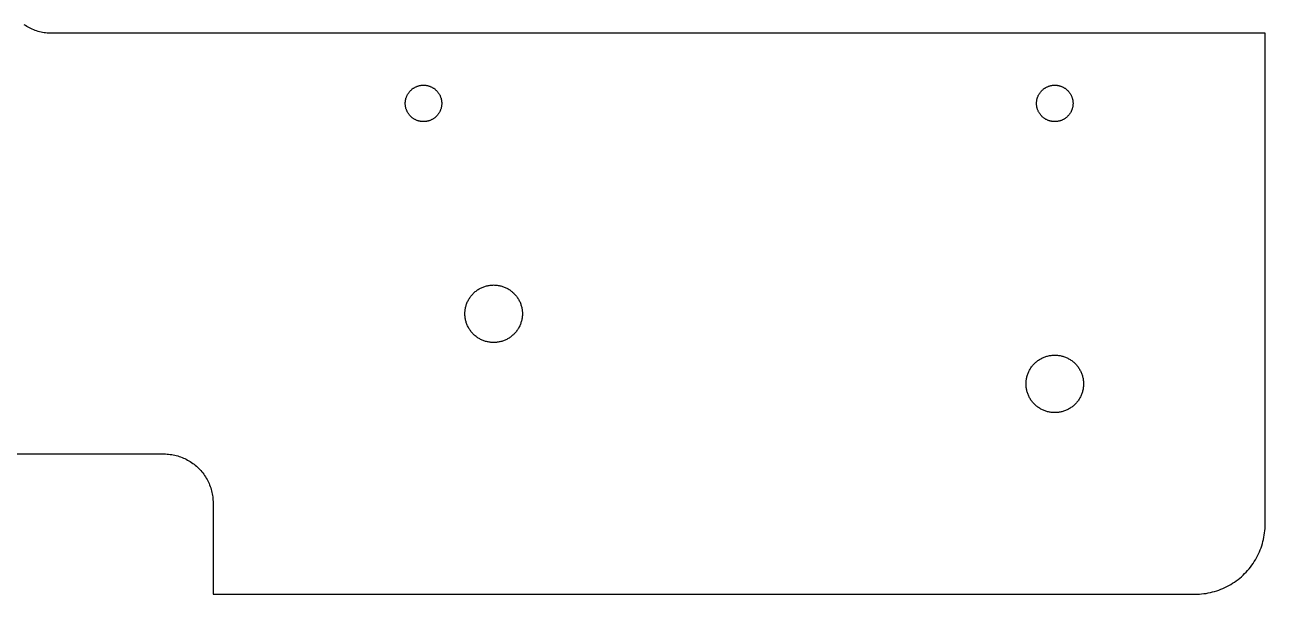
# Model space of a CAD drawing. Header units: metres. Extents: x 0 to 600, y 0 to 150.
# Drawn here: x 423.2 to 600, y 0 to 81.2 of the extents above; entities that cross this region are included whole.
import ezdxf

# ---------------------------------------------------------------- set-up
doc = ezdxf.new("R2010")
doc.units = ezdxf.units.M

msp = doc.modelspace()

# ---------------------------------------------------------------- linework, layer by layer
for p, q in [((423.249, 81.0897), (423.065, 81.2104)), ((423.437, 80.9748), (423.249, 81.0897)), ((423.628, 80.8659), (423.437, 80.9748)), ((423.822, 80.763), (423.628, 80.8659)), ((424.02, 80.6662), (423.822, 80.763)), ((424.22, 80.5757), (424.02, 80.6662)), ((424.423, 80.4916), (424.22, 80.5757)), ((424.629, 80.4138), (424.423, 80.4916)), ((424.837, 80.3426), (424.629, 80.4138)), ((425.047, 80.278), (424.837, 80.3426)), ((425.259, 80.2199), (425.047, 80.278)), ((425.473, 80.1686), (425.259, 80.2199)), ((425.688, 80.124), (425.473, 80.1686)), ((425.905, 80.0862), (425.688, 80.124)), ((426.123, 80.0552), (425.905, 80.0862)), ((426.341, 80.0311), (426.123, 80.0552)), ((426.56, 80.0138), (426.341, 80.0311)), ((426.78, 80.0035), (426.56, 80.0138)), ((427, 80), (426.78, 80.0035)), ((600, 80), (427, 80)), ((600, 10), (600, 80)), ((479.275, 72.4967), (479.353, 72.5183)), ((479.353, 72.5183), (479.433, 72.5374)), ((479.433, 72.5374), (479.513, 72.5539)), ((479.513, 72.5539), (479.593, 72.568)), ((479.593, 72.568), (479.674, 72.5795)), ((479.674, 72.5795), (479.755, 72.5885)), ((479.755, 72.5885), (479.837, 72.5949)), ((479.837, 72.5949), (479.918, 72.5987)), ((479.918, 72.5987), (480, 72.6)), ((480, 72.6), (480.082, 72.5987)), ((480.082, 72.5987), (480.163, 72.5949)), ((480.163, 72.5949), (480.245, 72.5885)), ((480.245, 72.5885), (480.326, 72.5795)), ((480.326, 72.5795), (480.407, 72.568)), ((480.407, 72.568), (480.487, 72.5539)), ((480.487, 72.5539), (480.567, 72.5374)), ((480.567, 72.5374), (480.647, 72.5183)), ((480.647, 72.5183), (480.725, 72.4967)), ((569.275, 72.4967), (569.353, 72.5183)), ((569.353, 72.5183), (569.433, 72.5374)), ((569.433, 72.5374), (569.513, 72.5539)), ((569.513, 72.5539), (569.593, 72.568)), ((569.593, 72.568), (569.674, 72.5795)), ((569.674, 72.5795), (569.755, 72.5885)), ((569.755, 72.5885), (569.837, 72.5949)), ((569.837, 72.5949), (569.918, 72.5987)), ((569.918, 72.5987), (570, 72.6)), ((570, 72.6), (570.082, 72.5987)), ((570.082, 72.5987), (570.163, 72.5949)), ((570.163, 72.5949), (570.245, 72.5885)), ((570.245, 72.5885), (570.326, 72.5795)), ((570.326, 72.5795), (570.407, 72.568)), ((570.407, 72.568), (570.487, 72.5539)), ((570.487, 72.5539), (570.567, 72.5374)), ((570.567, 72.5374), (570.647, 72.5183)), ((570.647, 72.5183), (570.725, 72.4967)), ((477.503, 70.7254), (477.527, 70.8034)), ((477.527, 70.8034), (477.554, 70.8807)), ((477.554, 70.8807), (477.583, 70.9571)), ((477.583, 70.9571), (477.614, 71.0326)), ((477.614, 71.0326), (477.647, 71.107)), ((477.647, 71.107), (477.683, 71.1804)), ((477.683, 71.1804), (477.722, 71.2525)), ((477.722, 71.2525), (477.762, 71.3235)), ((477.762, 71.3235), (477.805, 71.3931)), ((477.805, 71.3931), (477.85, 71.4614)), ((477.85, 71.4614), (477.897, 71.5282)), ((477.897, 71.5282), (477.946, 71.5936)), ((477.946, 71.5936), (477.997, 71.6573)), ((477.997, 71.6573), (478.05, 71.7194)), ((478.05, 71.7194), (478.105, 71.7798)), ((478.105, 71.7798), (478.162, 71.8385)), ((478.162, 71.8385), (478.22, 71.8953)), ((478.22, 71.8953), (478.281, 71.9503)), ((478.281, 71.9503), (478.343, 72.0033)), ((478.343, 72.0033), (478.406, 72.0544)), ((478.406, 72.0544), (478.472, 72.1034)), ((478.472, 72.1034), (478.539, 72.1504)), ((478.539, 72.1504), (478.607, 72.1953)), ((478.607, 72.1953), (478.676, 72.2379)), ((478.676, 72.2379), (478.747, 72.2784)), ((478.747, 72.2784), (478.82, 72.3166)), ((478.82, 72.3166), (478.893, 72.3525)), ((478.893, 72.3525), (478.967, 72.3862)), ((478.967, 72.3862), (479.043, 72.4174)), ((479.043, 72.4174), (479.119, 72.4463)), ((479.119, 72.4463), (479.197, 72.4727)), ((479.197, 72.4727), (479.275, 72.4967)), ((480.725, 72.4967), (480.803, 72.4727)), ((480.803, 72.4727), (480.881, 72.4463)), ((480.881, 72.4463), (480.957, 72.4174)), ((480.957, 72.4174), (481.033, 72.3862)), ((481.033, 72.3862), (481.107, 72.3525)), ((481.107, 72.3525), (481.18, 72.3166)), ((481.18, 72.3166), (481.253, 72.2784)), ((481.253, 72.2784), (481.324, 72.2379)), ((481.324, 72.2379), (481.393, 72.1953)), ((481.393, 72.1953), (481.461, 72.1504)), ((481.461, 72.1504), (481.528, 72.1034)), ((481.528, 72.1034), (481.594, 72.0544)), ((481.594, 72.0544), (481.657, 72.0033)), ((481.657, 72.0033), (481.719, 71.9503)), ((481.719, 71.9503), (481.78, 71.8953)), ((481.78, 71.8953), (481.838, 71.8385)), ((481.838, 71.8385), (481.895, 71.7798)), ((481.895, 71.7798), (481.95, 71.7194)), ((481.95, 71.7194), (482.003, 71.6573)), ((482.003, 71.6573), (482.054, 71.5936)), ((482.054, 71.5936), (482.103, 71.5282)), ((482.103, 71.5282), (482.15, 71.4614)), ((482.15, 71.4614), (482.195, 71.3931)), ((482.195, 71.3931), (482.238, 71.3235)), ((482.238, 71.3235), (482.278, 71.2525)), ((482.278, 71.2525), (482.317, 71.1804)), ((482.317, 71.1804), (482.353, 71.107)), ((482.353, 71.107), (482.386, 71.0326)), ((482.386, 71.0326), (482.417, 70.9571)), ((482.417, 70.9571), (482.446, 70.8807)), ((482.446, 70.8807), (482.473, 70.8034)), ((482.473, 70.8034), (482.497, 70.7254)), ((567.503, 70.7254), (567.527, 70.8034)), ((567.527, 70.8034), (567.554, 70.8807)), ((567.554, 70.8807), (567.583, 70.9571)), ((567.583, 70.9571), (567.614, 71.0326)), ((567.614, 71.0326), (567.647, 71.107)), ((567.647, 71.107), (567.683, 71.1804)), ((567.683, 71.1804), (567.722, 71.2525)), ((567.722, 71.2525), (567.762, 71.3235)), ((567.762, 71.3235), (567.805, 71.3931)), ((567.805, 71.3931), (567.85, 71.4614)), ((567.85, 71.4614), (567.897, 71.5282)), ((567.897, 71.5282), (567.946, 71.5936)), ((567.946, 71.5936), (567.997, 71.6573)), ((567.997, 71.6573), (568.05, 71.7194)), ((568.05, 71.7194), (568.105, 71.7798)), ((568.105, 71.7798), (568.162, 71.8385)), ((568.162, 71.8385), (568.22, 71.8953)), ((568.22, 71.8953), (568.281, 71.9503)), ((568.281, 71.9503), (568.343, 72.0033)), ((568.343, 72.0033), (568.406, 72.0544)), ((568.406, 72.0544), (568.472, 72.1034)), ((568.472, 72.1034), (568.539, 72.1504)), ((568.539, 72.1504), (568.607, 72.1953)), ((568.607, 72.1953), (568.676, 72.2379)), ((568.676, 72.2379), (568.747, 72.2784)), ((568.747, 72.2784), (568.82, 72.3166)), ((568.82, 72.3166), (568.893, 72.3525)), ((568.893, 72.3525), (568.967, 72.3862)), ((568.967, 72.3862), (569.043, 72.4174)), ((569.043, 72.4174), (569.119, 72.4463)), ((569.119, 72.4463), (569.197, 72.4727)), ((569.197, 72.4727), (569.275, 72.4967)), ((570.725, 72.4967), (570.803, 72.4727)), ((570.803, 72.4727), (570.881, 72.4463)), ((570.881, 72.4463), (570.957, 72.4174)), ((570.957, 72.4174), (571.033, 72.3862)), ((571.033, 72.3862), (571.107, 72.3525)), ((571.107, 72.3525), (571.18, 72.3166)), ((571.18, 72.3166), (571.253, 72.2784)), ((571.253, 72.2784), (571.324, 72.2379)), ((571.324, 72.2379), (571.393, 72.1953)), ((571.393, 72.1953), (571.461, 72.1504)), ((571.461, 72.1504), (571.528, 72.1034)), ((571.528, 72.1034), (571.594, 72.0544)), ((571.594, 72.0544), (571.657, 72.0033)), ((571.657, 72.0033), (571.719, 71.9503)), ((571.719, 71.9503), (571.78, 71.8953)), ((571.78, 71.8953), (571.838, 71.8385)), ((571.838, 71.8385), (571.895, 71.7798)), ((571.895, 71.7798), (571.95, 71.7194)), ((571.95, 71.7194), (572.003, 71.6573)), ((572.003, 71.6573), (572.054, 71.5936)), ((572.054, 71.5936), (572.103, 71.5282)), ((572.103, 71.5282), (572.15, 71.4614)), ((572.15, 71.4614), (572.195, 71.3931)), ((572.195, 71.3931), (572.238, 71.3235)), ((572.238, 71.3235), (572.278, 71.2525)), ((572.278, 71.2525), (572.317, 71.1804)), ((572.317, 71.1804), (572.353, 71.107)), ((572.353, 71.107), (572.386, 71.0326)), ((572.386, 71.0326), (572.417, 70.9571)), ((572.417, 70.9571), (572.446, 70.8807)), ((572.446, 70.8807), (572.473, 70.8034)), ((572.473, 70.8034), (572.497, 70.7254)), ((477.4, 70), (477.401, 70.0817)), ((477.401, 69.9183), (477.4, 70)), ((477.401, 70.0817), (477.405, 70.1633)), ((477.405, 69.8367), (477.401, 69.9183)), ((477.405, 70.1633), (477.412, 70.2447)), ((477.412, 69.7553), (477.405, 69.8367)), ((477.412, 70.2447), (477.421, 70.3259)), ((477.421, 69.6741), (477.412, 69.7553)), ((477.421, 70.3259), (477.432, 70.4067)), ((477.432, 69.5933), (477.421, 69.6741)), ((477.432, 70.4067), (477.446, 70.4872)), ((477.446, 69.5128), (477.432, 69.5933)), ((477.446, 70.4872), (477.463, 70.5672)), ((477.463, 69.4328), (477.446, 69.5128)), ((477.463, 70.5672), (477.482, 70.6466)), ((477.482, 69.3534), (477.463, 69.4328)), ((477.482, 70.6466), (477.503, 70.7254)), ((477.503, 69.2746), (477.482, 69.3534)), ((477.527, 69.1965), (477.503, 69.2746)), ((477.554, 69.1193), (477.527, 69.1965)), ((477.583, 69.0429), (477.554, 69.1193)), ((477.614, 68.9674), (477.583, 69.0429)), ((482.417, 69.0429), (482.386, 68.9674)), ((482.446, 69.1193), (482.417, 69.0429)), ((482.473, 69.1965), (482.446, 69.1193)), ((482.497, 69.2746), (482.473, 69.1965)), ((482.497, 70.7254), (482.518, 70.6466)), ((482.518, 69.3534), (482.497, 69.2746)), ((482.518, 70.6466), (482.537, 70.5672)), ((482.537, 69.4328), (482.518, 69.3534)), ((482.537, 70.5672), (482.554, 70.4872)), ((482.554, 69.5128), (482.537, 69.4328)), ((482.554, 70.4872), (482.568, 70.4067)), ((482.568, 69.5933), (482.554, 69.5128)), ((482.568, 70.4067), (482.579, 70.3259)), ((482.579, 69.6741), (482.568, 69.5933)), ((482.579, 70.3259), (482.588, 70.2447)), ((482.588, 69.7553), (482.579, 69.6741)), ((482.588, 70.2447), (482.595, 70.1633)), ((482.595, 69.8367), (482.588, 69.7553)), ((482.595, 70.1633), (482.599, 70.0817)), ((482.599, 69.9183), (482.595, 69.8367)), ((482.599, 70.0817), (482.6, 70)), ((482.6, 70), (482.599, 69.9183)), ((567.4, 70), (567.401, 70.0817)), ((567.401, 69.9183), (567.4, 70)), ((567.401, 70.0817), (567.405, 70.1633)), ((567.405, 69.8367), (567.401, 69.9183)), ((567.405, 70.1633), (567.412, 70.2447)), ((567.412, 69.7553), (567.405, 69.8367)), ((567.412, 70.2447), (567.421, 70.3259)), ((567.421, 69.6741), (567.412, 69.7553)), ((567.421, 70.3259), (567.432, 70.4067)), ((567.432, 69.5933), (567.421, 69.6741)), ((567.432, 70.4067), (567.446, 70.4872)), ((567.446, 69.5128), (567.432, 69.5933)), ((567.446, 70.4872), (567.463, 70.5672)), ((567.463, 69.4328), (567.446, 69.5128)), ((567.463, 70.5672), (567.482, 70.6466)), ((567.482, 69.3534), (567.463, 69.4328)), ((567.482, 70.6466), (567.503, 70.7254)), ((567.503, 69.2746), (567.482, 69.3534)), ((567.527, 69.1965), (567.503, 69.2746)), ((567.554, 69.1193), (567.527, 69.1965)), ((567.583, 69.0429), (567.554, 69.1193)), ((567.614, 68.9674), (567.583, 69.0429)), ((572.417, 69.0429), (572.386, 68.9674)), ((572.446, 69.1193), (572.417, 69.0429)), ((572.473, 69.1965), (572.446, 69.1193)), ((572.497, 69.2746), (572.473, 69.1965)), ((572.497, 70.7254), (572.518, 70.6466)), ((572.518, 69.3534), (572.497, 69.2746)), ((572.518, 70.6466), (572.537, 70.5672)), ((572.537, 69.4328), (572.518, 69.3534)), ((572.537, 70.5672), (572.554, 70.4872)), ((572.554, 69.5128), (572.537, 69.4328)), ((572.554, 70.4872), (572.568, 70.4067)), ((572.568, 69.5933), (572.554, 69.5128)), ((572.568, 70.4067), (572.579, 70.3259)), ((572.579, 69.6741), (572.568, 69.5933)), ((572.579, 70.3259), (572.588, 70.2447)), ((572.588, 69.7553), (572.579, 69.6741)), ((572.588, 70.2447), (572.595, 70.1633)), ((572.595, 69.8367), (572.588, 69.7553)), ((572.595, 70.1633), (572.599, 70.0817)), ((572.599, 69.9183), (572.595, 69.8367)), ((572.599, 70.0817), (572.6, 70)), ((572.6, 70), (572.599, 69.9183)), ((477.647, 68.893), (477.614, 68.9674)), ((477.683, 68.8196), (477.647, 68.893)), ((477.722, 68.7474), (477.683, 68.8196)), ((477.762, 68.6765), (477.722, 68.7474)), ((477.805, 68.6068), (477.762, 68.6765)), ((477.85, 68.5386), (477.805, 68.6068)), ((477.897, 68.4718), (477.85, 68.5386)), ((477.946, 68.4064), (477.897, 68.4718)), ((477.997, 68.3427), (477.946, 68.4064)), ((478.05, 68.2806), (477.997, 68.3427)), ((478.105, 68.2202), (478.05, 68.2806)), ((478.162, 68.1615), (478.105, 68.2202)), ((478.22, 68.1047), (478.162, 68.1615)), ((478.281, 68.0497), (478.22, 68.1047)), ((478.343, 67.9967), (478.281, 68.0497)), ((478.406, 67.9456), (478.343, 67.9967)), ((478.472, 67.8965), (478.406, 67.9456)), ((478.539, 67.8496), (478.472, 67.8965)), ((478.607, 67.8047), (478.539, 67.8496)), ((478.676, 67.7621), (478.607, 67.8047)), ((478.747, 67.7216), (478.676, 67.7621)), ((478.82, 67.6834), (478.747, 67.7216)), ((478.893, 67.6474), (478.82, 67.6834)), ((478.967, 67.6138), (478.893, 67.6474)), ((479.043, 67.5826), (478.967, 67.6138)), ((479.119, 67.5537), (479.043, 67.5826)), ((479.197, 67.5273), (479.119, 67.5537)), ((479.275, 67.5032), (479.197, 67.5273)), ((479.353, 67.4817), (479.275, 67.5032)), ((479.433, 67.4626), (479.353, 67.4817)), ((479.513, 67.446), (479.433, 67.4626)), ((479.593, 67.432), (479.513, 67.446)), ((479.674, 67.4205), (479.593, 67.432)), ((479.755, 67.4115), (479.674, 67.4205)), ((479.837, 67.4051), (479.755, 67.4115)), ((479.918, 67.4013), (479.837, 67.4051)), ((480, 67.4), (479.918, 67.4013)), ((480.082, 67.4013), (480, 67.4)), ((480.163, 67.4051), (480.082, 67.4013)), ((480.245, 67.4115), (480.163, 67.4051)), ((480.326, 67.4205), (480.245, 67.4115)), ((480.407, 67.432), (480.326, 67.4205)), ((480.487, 67.446), (480.407, 67.432)), ((480.567, 67.4626), (480.487, 67.446)), ((480.647, 67.4817), (480.567, 67.4626)), ((480.725, 67.5032), (480.647, 67.4817)), ((480.803, 67.5273), (480.725, 67.5032)), ((480.881, 67.5537), (480.803, 67.5273)), ((480.957, 67.5826), (480.881, 67.5537)), ((481.033, 67.6138), (480.957, 67.5826)), ((481.107, 67.6474), (481.033, 67.6138)), ((481.18, 67.6834), (481.107, 67.6474)), ((481.253, 67.7216), (481.18, 67.6834)), ((481.324, 67.7621), (481.253, 67.7216)), ((481.393, 67.8047), (481.324, 67.7621)), ((481.461, 67.8496), (481.393, 67.8047)), ((481.528, 67.8965), (481.461, 67.8496)), ((481.594, 67.9456), (481.528, 67.8965)), ((481.657, 67.9967), (481.594, 67.9456)), ((481.719, 68.0497), (481.657, 67.9967)), ((481.78, 68.1047), (481.719, 68.0497)), ((481.838, 68.1615), (481.78, 68.1047)), ((481.895, 68.2202), (481.838, 68.1615)), ((481.95, 68.2806), (481.895, 68.2202)), ((482.003, 68.3427), (481.95, 68.2806)), ((482.054, 68.4064), (482.003, 68.3427)), ((482.103, 68.4718), (482.054, 68.4064)), ((482.15, 68.5386), (482.103, 68.4718)), ((482.195, 68.6068), (482.15, 68.5386)), ((482.238, 68.6765), (482.195, 68.6068)), ((482.278, 68.7474), (482.238, 68.6765)), ((482.317, 68.8196), (482.278, 68.7474)), ((482.353, 68.893), (482.317, 68.8196)), ((482.386, 68.9674), (482.353, 68.893)), ((567.647, 68.893), (567.614, 68.9674)), ((567.683, 68.8196), (567.647, 68.893)), ((567.722, 68.7474), (567.683, 68.8196)), ((567.762, 68.6765), (567.722, 68.7474)), ((567.805, 68.6068), (567.762, 68.6765)), ((567.85, 68.5386), (567.805, 68.6068)), ((567.897, 68.4718), (567.85, 68.5386)), ((567.946, 68.4064), (567.897, 68.4718)), ((567.997, 68.3427), (567.946, 68.4064)), ((568.05, 68.2806), (567.997, 68.3427)), ((568.105, 68.2202), (568.05, 68.2806)), ((568.162, 68.1615), (568.105, 68.2202)), ((568.22, 68.1047), (568.162, 68.1615)), ((568.281, 68.0497), (568.22, 68.1047)), ((568.343, 67.9967), (568.281, 68.0497)), ((568.406, 67.9456), (568.343, 67.9967)), ((568.472, 67.8965), (568.406, 67.9456)), ((568.539, 67.8496), (568.472, 67.8965)), ((568.607, 67.8047), (568.539, 67.8496)), ((568.676, 67.7621), (568.607, 67.8047)), ((568.747, 67.7216), (568.676, 67.7621)), ((568.82, 67.6834), (568.747, 67.7216)), ((568.893, 67.6474), (568.82, 67.6834)), ((568.967, 67.6138), (568.893, 67.6474)), ((569.043, 67.5826), (568.967, 67.6138)), ((569.119, 67.5537), (569.043, 67.5826)), ((569.197, 67.5273), (569.119, 67.5537)), ((569.275, 67.5032), (569.197, 67.5273)), ((569.353, 67.4817), (569.275, 67.5032)), ((569.433, 67.4626), (569.353, 67.4817)), ((569.513, 67.446), (569.433, 67.4626)), ((569.593, 67.432), (569.513, 67.446)), ((569.674, 67.4205), (569.593, 67.432)), ((569.755, 67.4115), (569.674, 67.4205)), ((569.837, 67.4051), (569.755, 67.4115)), ((569.918, 67.4013), (569.837, 67.4051)), ((570, 67.4), (569.918, 67.4013)), ((570.082, 67.4013), (570, 67.4)), ((570.163, 67.4051), (570.082, 67.4013)), ((570.245, 67.4115), (570.163, 67.4051)), ((570.326, 67.4205), (570.245, 67.4115)), ((570.407, 67.432), (570.326, 67.4205)), ((570.487, 67.446), (570.407, 67.432)), ((570.567, 67.4626), (570.487, 67.446)), ((570.647, 67.4817), (570.567, 67.4626)), ((570.725, 67.5032), (570.647, 67.4817)), ((570.803, 67.5273), (570.725, 67.5032)), ((570.881, 67.5537), (570.803, 67.5273)), ((570.957, 67.5826), (570.881, 67.5537)), ((571.033, 67.6138), (570.957, 67.5826)), ((571.107, 67.6474), (571.033, 67.6138)), ((571.18, 67.6834), (571.107, 67.6474)), ((571.253, 67.7216), (571.18, 67.6834)), ((571.324, 67.7621), (571.253, 67.7216)), ((571.393, 67.8047), (571.324, 67.7621)), ((571.461, 67.8496), (571.393, 67.8047)), ((571.528, 67.8965), (571.461, 67.8496)), ((571.594, 67.9456), (571.528, 67.8965)), ((571.657, 67.9967), (571.594, 67.9456)), ((571.719, 68.0497), (571.657, 67.9967)), ((571.78, 68.1047), (571.719, 68.0497)), ((571.838, 68.1615), (571.78, 68.1047)), ((571.895, 68.2202), (571.838, 68.1615)), ((571.95, 68.2806), (571.895, 68.2202)), ((572.003, 68.3427), (571.95, 68.2806)), ((572.054, 68.4064), (572.003, 68.3427)), ((572.103, 68.4718), (572.054, 68.4064)), ((572.15, 68.5386), (572.103, 68.4718)), ((572.195, 68.6068), (572.15, 68.5386)), ((572.238, 68.6765), (572.195, 68.6068)), ((572.278, 68.7474), (572.238, 68.6765)), ((572.317, 68.8196), (572.278, 68.7474)), ((572.353, 68.893), (572.317, 68.8196)), ((572.386, 68.9674), (572.353, 68.893)), ((486.683, 42.4099), (486.76, 42.5129)), ((486.76, 42.5129), (486.841, 42.6134)), ((486.841, 42.6134), (486.925, 42.7114)), ((486.925, 42.7114), (487.011, 42.8066)), ((487.011, 42.8066), (487.101, 42.8991)), ((487.101, 42.8991), (487.193, 42.9888)), ((487.193, 42.9888), (487.289, 43.0755)), ((487.289, 43.0755), (487.387, 43.1591)), ((487.387, 43.1591), (487.487, 43.2396)), ((487.487, 43.2396), (487.59, 43.317)), ((487.59, 43.317), (487.695, 43.391)), ((487.695, 43.391), (487.803, 43.4617)), ((487.803, 43.4617), (487.913, 43.529)), ((487.913, 43.529), (488.025, 43.5928)), ((488.025, 43.5928), (488.139, 43.6531)), ((488.139, 43.6531), (488.254, 43.7098)), ((488.254, 43.7098), (488.372, 43.7628)), ((488.372, 43.7628), (488.491, 43.8121)), ((488.491, 43.8121), (488.611, 43.8576)), ((488.611, 43.8576), (488.733, 43.8993)), ((488.733, 43.8993), (488.856, 43.9372)), ((488.856, 43.9372), (488.98, 43.9712)), ((488.98, 43.9712), (489.106, 44.0013)), ((489.106, 44.0013), (489.232, 44.0274)), ((489.232, 44.0274), (489.359, 44.0495)), ((489.359, 44.0495), (489.486, 44.0677)), ((489.486, 44.0677), (489.614, 44.0818)), ((489.614, 44.0818), (489.743, 44.0919)), ((489.743, 44.0919), (489.871, 44.098)), ((489.871, 44.098), (490, 44.1)), ((490, 44.1), (490.129, 44.098)), ((490.129, 44.098), (490.257, 44.0919)), ((490.257, 44.0919), (490.386, 44.0818)), ((490.386, 44.0818), (490.514, 44.0677)), ((490.514, 44.0677), (490.641, 44.0495)), ((490.641, 44.0495), (490.768, 44.0274)), ((490.768, 44.0274), (490.894, 44.0013)), ((490.894, 44.0013), (491.02, 43.9712)), ((491.02, 43.9712), (491.144, 43.9372)), ((491.144, 43.9372), (491.267, 43.8993)), ((491.267, 43.8993), (491.389, 43.8576)), ((491.389, 43.8576), (491.509, 43.8121)), ((491.509, 43.8121), (491.628, 43.7628)), ((491.628, 43.7628), (491.746, 43.7098)), ((491.746, 43.7098), (491.861, 43.6531)), ((491.861, 43.6531), (491.975, 43.5928)), ((491.975, 43.5928), (492.087, 43.529)), ((492.087, 43.529), (492.197, 43.4617)), ((492.197, 43.4617), (492.305, 43.391)), ((492.305, 43.391), (492.41, 43.317)), ((492.41, 43.317), (492.513, 43.2396)), ((492.513, 43.2396), (492.613, 43.1591)), ((492.613, 43.1591), (492.711, 43.0755)), ((492.711, 43.0755), (492.807, 42.9888)), ((492.807, 42.9888), (492.899, 42.8991)), ((492.899, 42.8991), (492.989, 42.8066)), ((492.989, 42.8066), (493.075, 42.7114)), ((493.075, 42.7114), (493.159, 42.6134)), ((493.159, 42.6134), (493.24, 42.5129)), ((493.24, 42.5129), (493.317, 42.4099)), ((485.95, 40.6414), (485.973, 40.7682)), ((485.973, 40.7682), (485.999, 40.8944)), ((485.999, 40.8944), (486.029, 41.0196)), ((486.029, 41.0196), (486.063, 41.1439)), ((486.063, 41.1439), (486.101, 41.267)), ((486.101, 41.267), (486.142, 41.3888)), ((486.142, 41.3888), (486.188, 41.5093)), ((486.188, 41.5093), (486.237, 41.6283)), ((486.237, 41.6283), (486.29, 41.7457)), ((486.29, 41.7457), (486.347, 41.8614)), ((486.347, 41.8614), (486.407, 41.9752)), ((486.407, 41.9752), (486.471, 42.0871)), ((486.471, 42.0871), (486.538, 42.1969)), ((486.538, 42.1969), (486.609, 42.3045)), ((486.609, 42.3045), (486.683, 42.4099)), ((493.317, 42.4099), (493.391, 42.3045)), ((493.391, 42.3045), (493.462, 42.1969)), ((493.462, 42.1969), (493.529, 42.0871)), ((493.529, 42.0871), (493.593, 41.9752)), ((493.593, 41.9752), (493.653, 41.8614)), ((493.653, 41.8614), (493.71, 41.7457)), ((493.71, 41.7457), (493.763, 41.6283)), ((493.763, 41.6283), (493.812, 41.5093)), ((493.812, 41.5093), (493.858, 41.3888)), ((493.858, 41.3888), (493.899, 41.267)), ((493.899, 41.267), (493.937, 41.1439)), ((493.937, 41.1439), (493.971, 41.0196)), ((493.971, 41.0196), (494.001, 40.8944)), ((494.001, 40.8944), (494.027, 40.7682)), ((494.027, 40.7682), (494.05, 40.6414)), ((485.9, 40), (485.902, 40.1288)), ((485.902, 39.8712), (485.9, 40)), ((485.902, 40.1288), (485.908, 40.2574)), ((485.908, 39.7426), (485.902, 39.8712)), ((485.908, 40.2574), (485.918, 40.3858)), ((485.918, 39.6142), (485.908, 39.7426)), ((485.918, 40.3858), (485.932, 40.5139)), ((485.932, 39.4861), (485.918, 39.6142)), ((485.932, 40.5139), (485.95, 40.6414)), ((485.95, 39.3586), (485.932, 39.4861)), ((485.973, 39.2317), (485.95, 39.3586)), ((485.999, 39.1056), (485.973, 39.2317)), ((486.029, 38.9804), (485.999, 39.1056)), ((486.063, 38.8561), (486.029, 38.9804)), ((493.971, 38.9804), (493.937, 38.8561)), ((494.001, 39.1056), (493.971, 38.9804)), ((494.027, 39.2317), (494.001, 39.1056)), ((494.05, 39.3586), (494.027, 39.2317)), ((494.05, 40.6414), (494.068, 40.5139)), ((494.068, 39.4861), (494.05, 39.3586)), ((494.068, 40.5139), (494.082, 40.3858)), ((494.082, 39.6142), (494.068, 39.4861)), ((494.082, 40.3858), (494.092, 40.2574)), ((494.092, 39.7426), (494.082, 39.6142)), ((494.092, 40.2574), (494.098, 40.1288)), ((494.098, 39.8712), (494.092, 39.7426)), ((494.098, 40.1288), (494.1, 40)), ((494.1, 40), (494.098, 39.8712)), ((486.101, 38.733), (486.063, 38.8561)), ((486.142, 38.6112), (486.101, 38.733)), ((486.188, 38.4907), (486.142, 38.6112)), ((486.237, 38.3717), (486.188, 38.4907)), ((486.29, 38.2543), (486.237, 38.3717)), ((486.347, 38.1386), (486.29, 38.2543)), ((486.407, 38.0248), (486.347, 38.1386)), ((486.471, 37.9129), (486.407, 38.0248)), ((486.538, 37.8031), (486.471, 37.9129)), ((486.609, 37.6954), (486.538, 37.8031)), ((486.683, 37.5901), (486.609, 37.6954)), ((486.76, 37.4871), (486.683, 37.5901)), ((486.841, 37.3866), (486.76, 37.4871)), ((486.925, 37.2886), (486.841, 37.3866)), ((487.011, 37.1933), (486.925, 37.2886)), ((487.101, 37.1009), (487.011, 37.1933)), ((492.989, 37.1933), (492.899, 37.1009)), ((493.075, 37.2886), (492.989, 37.1933)), ((493.159, 37.3866), (493.075, 37.2886)), ((493.24, 37.4871), (493.159, 37.3866)), ((493.317, 37.5901), (493.24, 37.4871)), ((493.391, 37.6954), (493.317, 37.5901)), ((493.462, 37.8031), (493.391, 37.6954)), ((493.529, 37.9129), (493.462, 37.8031)), ((493.593, 38.0248), (493.529, 37.9129)), ((493.653, 38.1386), (493.593, 38.0248)), ((493.71, 38.2543), (493.653, 38.1386)), ((493.763, 38.3717), (493.71, 38.2543)), ((493.812, 38.4907), (493.763, 38.3717)), ((493.858, 38.6112), (493.812, 38.4907)), ((493.899, 38.733), (493.858, 38.6112)), ((493.937, 38.8561), (493.899, 38.733)), ((487.193, 37.0112), (487.101, 37.1009)), ((487.289, 36.9245), (487.193, 37.0112)), ((487.387, 36.8409), (487.289, 36.9245)), ((487.487, 36.7604), (487.387, 36.8409)), ((487.59, 36.683), (487.487, 36.7604)), ((487.695, 36.609), (487.59, 36.683)), ((487.803, 36.5383), (487.695, 36.609)), ((487.913, 36.4709), (487.803, 36.5383)), ((488.025, 36.4071), (487.913, 36.4709)), ((488.139, 36.3469), (488.025, 36.4071)), ((488.254, 36.2902), (488.139, 36.3469)), ((488.372, 36.2372), (488.254, 36.2902)), ((488.491, 36.1879), (488.372, 36.2372)), ((488.611, 36.1424), (488.491, 36.1879)), ((488.733, 36.1007), (488.611, 36.1424)), ((488.856, 36.0628), (488.733, 36.1007)), ((488.98, 36.0288), (488.856, 36.0628)), ((489.106, 35.9987), (488.98, 36.0288)), ((489.232, 35.9726), (489.106, 35.9987)), ((489.359, 35.9505), (489.232, 35.9726)), ((489.486, 35.9323), (489.359, 35.9505)), ((489.614, 35.9182), (489.486, 35.9323)), ((489.743, 35.9081), (489.614, 35.9182)), ((489.871, 35.902), (489.743, 35.9081)), ((490, 35.9), (489.871, 35.902)), ((490.129, 35.902), (490, 35.9)), ((490.257, 35.9081), (490.129, 35.902)), ((490.386, 35.9182), (490.257, 35.9081)), ((490.514, 35.9323), (490.386, 35.9182)), ((490.641, 35.9505), (490.514, 35.9323)), ((490.768, 35.9726), (490.641, 35.9505)), ((490.894, 35.9987), (490.768, 35.9726)), ((491.02, 36.0288), (490.894, 35.9987)), ((491.144, 36.0628), (491.02, 36.0288)), ((491.267, 36.1007), (491.144, 36.0628)), ((491.389, 36.1424), (491.267, 36.1007)), ((491.509, 36.1879), (491.389, 36.1424)), ((491.628, 36.2372), (491.509, 36.1879)), ((491.746, 36.2902), (491.628, 36.2372)), ((491.861, 36.3469), (491.746, 36.2902)), ((491.975, 36.4071), (491.861, 36.3469)), ((492.087, 36.4709), (491.975, 36.4071)), ((492.197, 36.5383), (492.087, 36.4709)), ((492.305, 36.609), (492.197, 36.5383)), ((492.41, 36.683), (492.305, 36.609)), ((492.513, 36.7604), (492.41, 36.683)), ((492.613, 36.8409), (492.513, 36.7604)), ((492.711, 36.9245), (492.613, 36.8409)), ((492.807, 37.0112), (492.711, 36.9245)), ((492.899, 37.1009), (492.807, 37.0112)), ((568.025, 33.5928), (568.139, 33.6531)), ((568.139, 33.6531), (568.254, 33.7098)), ((568.254, 33.7098), (568.372, 33.7628)), ((568.372, 33.7628), (568.491, 33.8121)), ((568.491, 33.8121), (568.611, 33.8576)), ((568.611, 33.8576), (568.733, 33.8993)), ((568.733, 33.8993), (568.856, 33.9372)), ((568.856, 33.9372), (568.98, 33.9712)), ((568.98, 33.9712), (569.106, 34.0013)), ((569.106, 34.0013), (569.232, 34.0274)), ((569.232, 34.0274), (569.359, 34.0495)), ((569.359, 34.0495), (569.486, 34.0677)), ((569.486, 34.0677), (569.614, 34.0818)), ((569.614, 34.0818), (569.743, 34.0919)), ((569.743, 34.0919), (569.871, 34.098)), ((569.871, 34.098), (570, 34.1)), ((570, 34.1), (570.129, 34.098)), ((570.129, 34.098), (570.257, 34.0919)), ((570.257, 34.0919), (570.386, 34.0818)), ((570.386, 34.0818), (570.514, 34.0677)), ((570.514, 34.0677), (570.641, 34.0495)), ((570.641, 34.0495), (570.768, 34.0274)), ((570.768, 34.0274), (570.894, 34.0013)), ((570.894, 34.0013), (571.02, 33.9712)), ((571.02, 33.9712), (571.144, 33.9372)), ((571.144, 33.9372), (571.267, 33.8993)), ((571.267, 33.8993), (571.389, 33.8576)), ((571.389, 33.8576), (571.509, 33.8121)), ((571.509, 33.8121), (571.628, 33.7628)), ((571.628, 33.7628), (571.746, 33.7098)), ((571.746, 33.7098), (571.861, 33.6531)), ((571.861, 33.6531), (571.975, 33.5928)), ((566.29, 31.7457), (566.347, 31.8614)), ((566.347, 31.8614), (566.407, 31.9752)), ((566.407, 31.9752), (566.471, 32.0871)), ((566.471, 32.0871), (566.538, 32.1969)), ((566.538, 32.1969), (566.609, 32.3045)), ((566.609, 32.3045), (566.683, 32.4099)), ((566.683, 32.4099), (566.76, 32.5129)), ((566.76, 32.5129), (566.841, 32.6134)), ((566.841, 32.6134), (566.925, 32.7114)), ((566.925, 32.7114), (567.011, 32.8066)), ((567.011, 32.8066), (567.101, 32.8991)), ((567.101, 32.8991), (567.193, 32.9888)), ((567.193, 32.9888), (567.289, 33.0755)), ((567.289, 33.0755), (567.387, 33.1591)), ((567.387, 33.1591), (567.487, 33.2396)), ((567.487, 33.2396), (567.59, 33.317)), ((567.59, 33.317), (567.695, 33.391)), ((567.695, 33.391), (567.803, 33.4617)), ((567.803, 33.4617), (567.913, 33.529)), ((567.913, 33.529), (568.025, 33.5928)), ((571.975, 33.5928), (572.087, 33.529)), ((572.087, 33.529), (572.197, 33.4617)), ((572.197, 33.4617), (572.305, 33.391)), ((572.305, 33.391), (572.41, 33.317)), ((572.41, 33.317), (572.513, 33.2396)), ((572.513, 33.2396), (572.613, 33.1591)), ((572.613, 33.1591), (572.711, 33.0755)), ((572.711, 33.0755), (572.807, 32.9888)), ((572.807, 32.9888), (572.899, 32.8991)), ((572.899, 32.8991), (572.989, 32.8066)), ((572.989, 32.8066), (573.075, 32.7114)), ((573.075, 32.7114), (573.159, 32.6134)), ((573.159, 32.6134), (573.24, 32.5129)), ((573.24, 32.5129), (573.317, 32.4099)), ((573.317, 32.4099), (573.391, 32.3045)), ((573.391, 32.3045), (573.462, 32.1969)), ((573.462, 32.1969), (573.529, 32.0871)), ((573.529, 32.0871), (573.593, 31.9752)), ((573.593, 31.9752), (573.653, 31.8614)), ((573.653, 31.8614), (573.71, 31.7457)), ((565.9, 30), (565.902, 30.1288)), ((565.902, 30.1288), (565.908, 30.2574)), ((565.908, 30.2574), (565.918, 30.3858)), ((565.918, 30.3858), (565.932, 30.5139)), ((565.932, 30.5139), (565.95, 30.6414)), ((565.95, 30.6414), (565.973, 30.7682)), ((565.973, 30.7682), (565.999, 30.8944)), ((565.999, 30.8944), (566.029, 31.0196)), ((566.029, 31.0196), (566.063, 31.1439)), ((566.063, 31.1439), (566.101, 31.267)), ((566.101, 31.267), (566.142, 31.3888)), ((566.142, 31.3888), (566.188, 31.5093)), ((566.188, 31.5093), (566.237, 31.6283)), ((566.237, 31.6283), (566.29, 31.7457)), ((573.71, 31.7457), (573.763, 31.6283)), ((573.763, 31.6283), (573.812, 31.5093)), ((573.812, 31.5093), (573.858, 31.3888)), ((573.858, 31.3888), (573.899, 31.267)), ((573.899, 31.267), (573.937, 31.1439)), ((573.937, 31.1439), (573.971, 31.0196)), ((573.971, 31.0196), (574.001, 30.8944)), ((574.001, 30.8944), (574.027, 30.7682)), ((574.027, 30.7682), (574.05, 30.6414)), ((574.05, 30.6414), (574.068, 30.5139)), ((574.068, 30.5139), (574.082, 30.3858)), ((574.082, 30.3858), (574.092, 30.2574)), ((574.092, 30.2574), (574.098, 30.1288)), ((574.098, 30.1288), (574.1, 30)), ((565.902, 29.8712), (565.9, 30)), ((565.908, 29.7426), (565.902, 29.8712)), ((565.918, 29.6142), (565.908, 29.7426)), ((565.932, 29.4861), (565.918, 29.6142)), ((565.95, 29.3586), (565.932, 29.4861)), ((565.973, 29.2317), (565.95, 29.3586)), ((565.999, 29.1056), (565.973, 29.2317)), ((566.029, 28.9804), (565.999, 29.1056)), ((566.063, 28.8561), (566.029, 28.9804)), ((566.101, 28.733), (566.063, 28.8561)), ((566.142, 28.6112), (566.101, 28.733)), ((566.188, 28.4907), (566.142, 28.6112)), ((566.237, 28.3717), (566.188, 28.4907)), ((566.29, 28.2543), (566.237, 28.3717)), ((573.763, 28.3717), (573.71, 28.2543)), ((573.812, 28.4907), (573.763, 28.3717)), ((573.858, 28.6112), (573.812, 28.4907)), ((573.899, 28.733), (573.858, 28.6112)), ((573.937, 28.8561), (573.899, 28.733)), ((573.971, 28.9804), (573.937, 28.8561)), ((574.001, 29.1056), (573.971, 28.9804)), ((574.027, 29.2317), (574.001, 29.1056)), ((574.05, 29.3586), (574.027, 29.2317)), ((574.068, 29.4861), (574.05, 29.3586)), ((574.082, 29.6142), (574.068, 29.4861)), ((574.092, 29.7426), (574.082, 29.6142)), ((574.098, 29.8712), (574.092, 29.7426)), ((574.1, 30), (574.098, 29.8712)), ((566.347, 28.1386), (566.29, 28.2543)), ((566.407, 28.0248), (566.347, 28.1386)), ((566.471, 27.9129), (566.407, 28.0248)), ((566.538, 27.8031), (566.471, 27.9129)), ((566.609, 27.6954), (566.538, 27.8031)), ((566.683, 27.5901), (566.609, 27.6954)), ((566.76, 27.4871), (566.683, 27.5901)), ((566.841, 27.3866), (566.76, 27.4871)), ((566.925, 27.2886), (566.841, 27.3866)), ((567.011, 27.1933), (566.925, 27.2886)), ((567.101, 27.1009), (567.011, 27.1933)), ((567.193, 27.0112), (567.101, 27.1009)), ((567.289, 26.9245), (567.193, 27.0112)), ((567.387, 26.8409), (567.289, 26.9245)), ((567.487, 26.7604), (567.387, 26.8409)), ((567.59, 26.683), (567.487, 26.7604)), ((567.695, 26.609), (567.59, 26.683)), ((567.803, 26.5383), (567.695, 26.609)), ((567.913, 26.4709), (567.803, 26.5383)), ((572.197, 26.5383), (572.087, 26.4709)), ((572.305, 26.609), (572.197, 26.5383)), ((572.41, 26.683), (572.305, 26.609)), ((572.513, 26.7604), (572.41, 26.683)), ((572.613, 26.8409), (572.513, 26.7604)), ((572.711, 26.9245), (572.613, 26.8409)), ((572.807, 27.0112), (572.711, 26.9245)), ((572.899, 27.1009), (572.807, 27.0112)), ((572.989, 27.1933), (572.899, 27.1009)), ((573.075, 27.2886), (572.989, 27.1933)), ((573.159, 27.3866), (573.075, 27.2886)), ((573.24, 27.4871), (573.159, 27.3866)), ((573.317, 27.5901), (573.24, 27.4871)), ((573.391, 27.6954), (573.317, 27.5901)), ((573.462, 27.8031), (573.391, 27.6954)), ((573.529, 27.9129), (573.462, 27.8031)), ((573.593, 28.0248), (573.529, 27.9129)), ((573.653, 28.1386), (573.593, 28.0248)), ((573.71, 28.2543), (573.653, 28.1386)), ((568.025, 26.4071), (567.913, 26.4709)), ((568.139, 26.3469), (568.025, 26.4071)), ((568.254, 26.2902), (568.139, 26.3469)), ((568.372, 26.2372), (568.254, 26.2902)), ((568.491, 26.1879), (568.372, 26.2372)), ((568.611, 26.1424), (568.491, 26.1879)), ((568.733, 26.1007), (568.611, 26.1424)), ((568.856, 26.0628), (568.733, 26.1007)), ((568.98, 26.0288), (568.856, 26.0628)), ((569.106, 25.9987), (568.98, 26.0288)), ((569.232, 25.9726), (569.106, 25.9987)), ((569.359, 25.9505), (569.232, 25.9726)), ((569.486, 25.9323), (569.359, 25.9505)), ((569.614, 25.9182), (569.486, 25.9323)), ((569.743, 25.9081), (569.614, 25.9182)), ((569.871, 25.902), (569.743, 25.9081)), ((570, 25.9), (569.871, 25.902)), ((570.129, 25.902), (570, 25.9)), ((570.257, 25.9081), (570.129, 25.902)), ((570.386, 25.9182), (570.257, 25.9081)), ((570.514, 25.9323), (570.386, 25.9182)), ((570.641, 25.9505), (570.514, 25.9323)), ((570.768, 25.9726), (570.641, 25.9505)), ((570.894, 25.9987), (570.768, 25.9726)), ((571.02, 26.0288), (570.894, 25.9987)), ((571.144, 26.0628), (571.02, 26.0288)), ((571.267, 26.1007), (571.144, 26.0628)), ((571.389, 26.1424), (571.267, 26.1007)), ((571.509, 26.1879), (571.389, 26.1424)), ((571.628, 26.2372), (571.509, 26.1879)), ((571.746, 26.2902), (571.628, 26.2372)), ((571.861, 26.3469), (571.746, 26.2902)), ((571.975, 26.4071), (571.861, 26.3469)), ((572.087, 26.4709), (571.975, 26.4071)), ((157, 20), (443, 20)), ((443, 20), (443.22, 19.9965)), ((443.22, 19.9965), (443.44, 19.9862)), ((443.44, 19.9862), (443.659, 19.9689)), ((443.659, 19.9689), (443.877, 19.9448)), ((443.877, 19.9448), (444.095, 19.9138)), ((444.095, 19.9138), (444.312, 19.876)), ((444.312, 19.876), (444.527, 19.8314)), ((444.527, 19.8314), (444.741, 19.7801)), ((444.741, 19.7801), (444.953, 19.722)), ((444.953, 19.722), (445.163, 19.6574)), ((445.163, 19.6574), (445.371, 19.5862)), ((445.371, 19.5862), (445.577, 19.5084)), ((445.577, 19.5084), (445.78, 19.4243)), ((445.78, 19.4243), (445.98, 19.3338)), ((445.98, 19.3338), (446.178, 19.237)), ((446.178, 19.237), (446.372, 19.1341)), ((446.372, 19.1341), (446.563, 19.0252)), ((446.563, 19.0252), (446.751, 18.9103)), ((446.751, 18.9103), (446.935, 18.7896)), ((446.935, 18.7896), (447.114, 18.6631)), ((447.114, 18.6631), (447.29, 18.5311)), ((447.29, 18.5311), (447.462, 18.3936)), ((447.462, 18.3936), (447.629, 18.2508)), ((447.629, 18.2508), (447.792, 18.1028)), ((447.792, 18.1028), (447.95, 17.9497)), ((447.95, 17.9497), (448.103, 17.7918)), ((448.103, 17.7918), (448.251, 17.6292)), ((448.251, 17.6292), (448.394, 17.462)), ((448.394, 17.462), (448.531, 17.2903)), ((448.531, 17.2903), (448.663, 17.1145)), ((448.663, 17.1145), (448.79, 16.9346)), ((448.79, 16.9346), (448.91, 16.7508)), ((448.91, 16.7508), (449.025, 16.5633)), ((449.025, 16.5633), (449.134, 16.3723)), ((449.134, 16.3723), (449.237, 16.1779)), ((449.237, 16.1779), (449.334, 15.9805)), ((449.334, 15.9805), (449.424, 15.78)), ((449.424, 15.78), (449.508, 15.5769)), ((449.508, 15.5769), (449.586, 15.3712)), ((449.586, 15.3712), (449.657, 15.1631)), ((449.657, 15.1631), (449.722, 14.9529)), ((449.722, 14.9529), (449.78, 14.7408)), ((449.78, 14.7408), (449.831, 14.527)), ((449.831, 14.527), (449.876, 14.3117)), ((449.876, 14.3117), (449.914, 14.095)), ((449.914, 14.095), (449.945, 13.8773)), ((449.945, 13.8773), (449.969, 13.6588)), ((449.969, 13.6588), (449.986, 13.4395)), ((449.986, 13.4395), (449.997, 13.2199)), ((449.997, 13.2199), (450, 13)), ((450, 13), (450, 0)), ((599.921, 8.74667), (599.956, 9.05893)), ((599.956, 9.05893), (599.98, 9.3721)), ((599.98, 9.3721), (599.995, 9.6859)), ((599.995, 9.6859), (600, 10)), ((599.511, 6.90984), (599.603, 7.2101)), ((599.603, 7.2101), (599.686, 7.51311)), ((599.686, 7.51311), (599.759, 7.81857)), ((599.759, 7.81857), (599.823, 8.12619)), ((599.823, 8.12619), (599.877, 8.43567)), ((599.877, 8.43567), (599.921, 8.74667)), ((598.763, 5.18246), (598.91, 5.4601)), ((598.91, 5.4601), (599.048, 5.74222)), ((599.048, 5.74222), (599.178, 6.02853)), ((599.178, 6.02853), (599.298, 6.31876)), ((599.298, 6.31876), (599.409, 6.61263)), ((599.409, 6.61263), (599.511, 6.90984)), ((597.501, 3.38689), (597.705, 3.62576)), ((597.705, 3.62576), (597.902, 3.87094)), ((597.902, 3.87094), (598.09, 4.12216)), ((598.09, 4.12216), (598.271, 4.37918)), ((598.271, 4.37918), (598.443, 4.64174)), ((598.443, 4.64174), (598.607, 4.90959)), ((598.607, 4.90959), (598.763, 5.18246)), ((595.621, 1.7292), (595.878, 1.90984)), ((595.878, 1.90984), (596.129, 2.09846)), ((596.129, 2.09846), (596.374, 2.29488)), ((596.374, 2.29488), (596.613, 2.4989)), ((596.613, 2.4989), (596.845, 2.71033)), ((596.845, 2.71033), (597.071, 2.92894)), ((597.071, 2.92894), (597.29, 3.15454)), ((597.29, 3.15454), (597.501, 3.38689)), ((450, 0), (590, 0)), ((590, 0), (590.314, 0.00494)), ((590.314, 0.00494), (590.628, 0.01974)), ((590.628, 0.01974), (590.941, 0.04439)), ((590.941, 0.04439), (591.253, 0.07886)), ((591.253, 0.07886), (591.564, 0.12312)), ((591.564, 0.12312), (591.874, 0.17714)), ((591.874, 0.17714), (592.181, 0.24085)), ((592.181, 0.24085), (592.487, 0.31418)), ((592.487, 0.31418), (592.79, 0.39706)), ((592.79, 0.39706), (593.09, 0.48944)), ((593.09, 0.48944), (593.387, 0.5912)), ((593.387, 0.5912), (593.681, 0.70224)), ((593.681, 0.70224), (593.971, 0.82246)), ((593.971, 0.82246), (594.258, 0.95174)), ((594.258, 0.95174), (594.54, 1.08994)), ((594.54, 1.08994), (594.818, 1.23694)), ((594.818, 1.23694), (595.09, 1.39259)), ((595.09, 1.39259), (595.358, 1.55673)), ((595.358, 1.55673), (595.621, 1.7292))]:
    msp.add_line(p, q)

doc.saveas('drawing.dxf')
